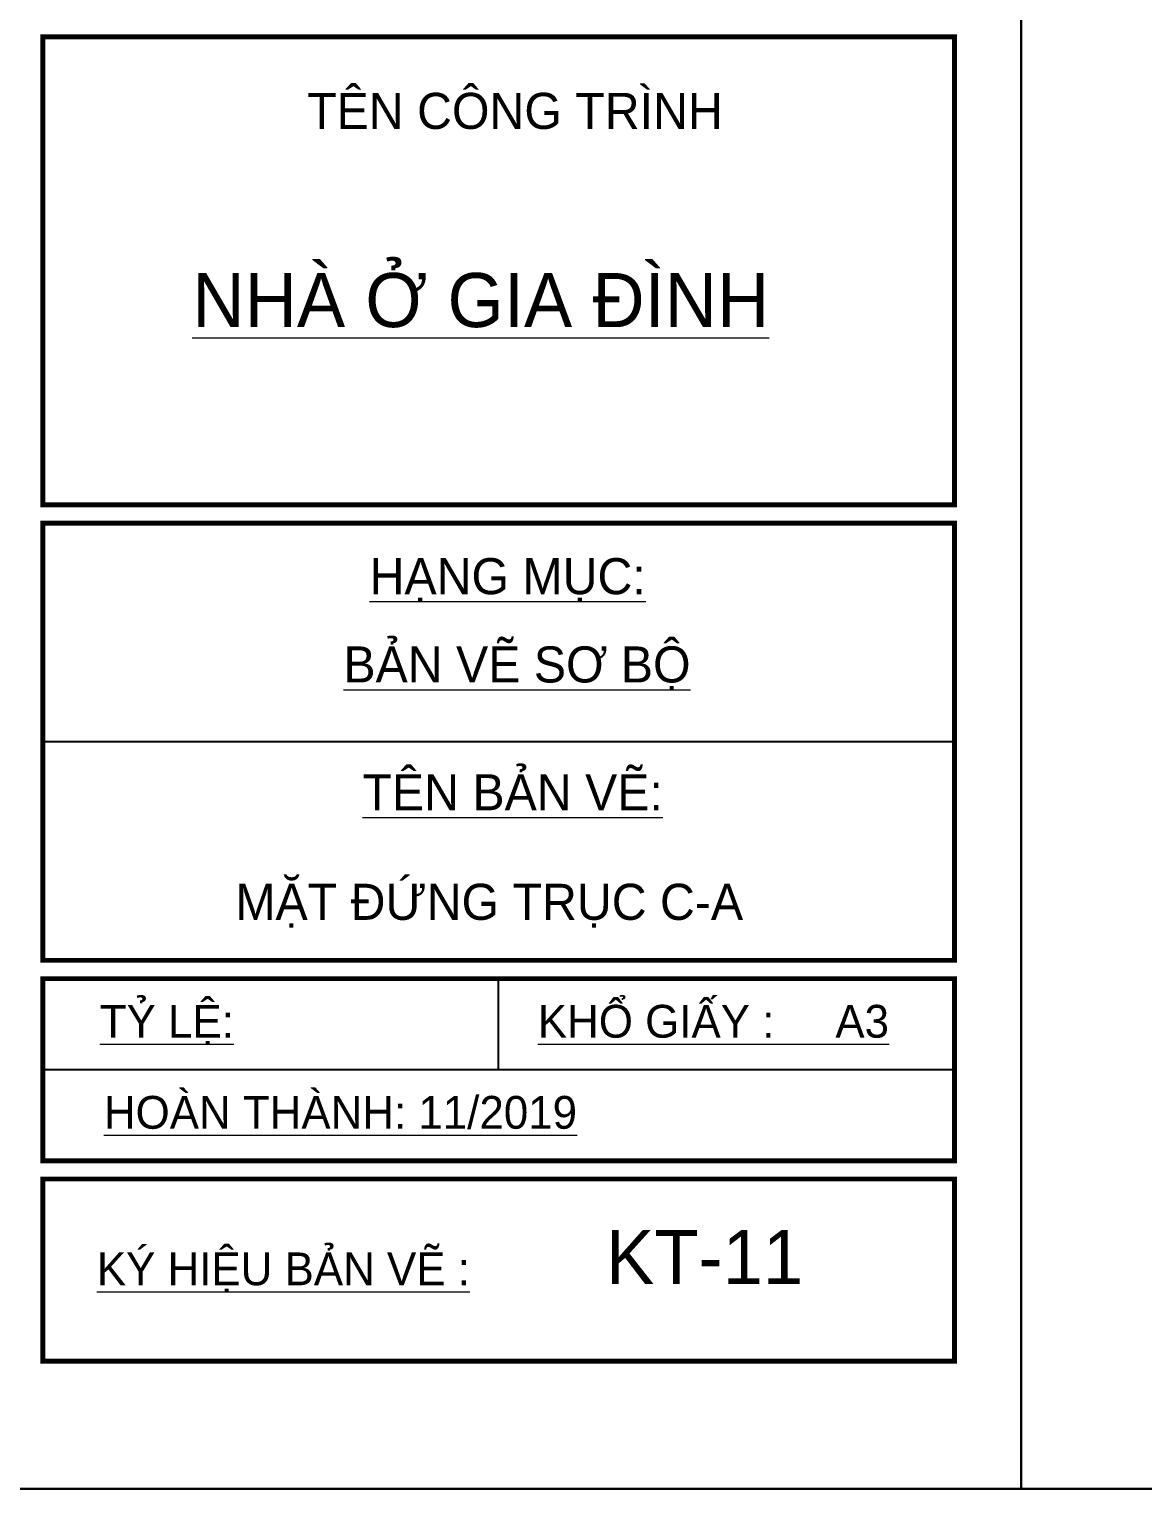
# Model space of a CAD drawing. Header units: inches. Extents: x 274208 to 641690, y -81912 to 129129.
# Drawn here: x 487400 to 490454, y 63570 to 67575 of the extents above; entities that cross this region are included whole.
import ezdxf
from ezdxf.enums import TextEntityAlignment as Align

# ---------------------------------------------------------------- set-up
doc = ezdxf.new("R2010")
doc.units = ezdxf.units.IN
doc.header["$MEASUREMENT"] = 0
for name, color, linetype, lineweight in [('05.Text', 253, 'Continuous', 18), ('11.Khung bo', 32, 'Continuous', 50), ('12.Khung', 36, 'Continuous', 25)]:
    doc.layers.add(name, color=color, linetype=linetype, lineweight=lineweight)
doc.layers.add('Tpl_Bound', color=1, linetype='Continuous', plot=False)
doc.styles.add('VnAvantH', font='')
doc.styles.get('VnAvantH').set_extended_font_data('.VnAvantH')

# ---------------------------------------------------------------- blocks, each defined once
blk = doc.blocks.new('100')
at = {"layer": '11.Khung bo', "const_width": 26.7}
for points in [[(1896212.6, -940539.9), (1901212.6, -940539.9), (1901212.6, -937971), (1896212.6, -937971)], [(1896212.6, -943039.8), (1901212.6, -943039.8), (1901212.6, -940639.9), (1896212.6, -940639.9)], [(1896212.6, -944139.8), (1901212.6, -944139.8), (1901212.6, -943139.8), (1896212.6, -943139.8)], [(1896212.6, -945239.8), (1901212.6, -945239.8), (1901212.6, -944239.8), (1896212.6, -944239.8)]]:
    blk.add_lwpolyline(points, close=True, dxfattribs=at)
at = {"layer": '12.Khung'}
for p, q in [((1901212.6, -941839.8), (1896212.6, -941839.8)), ((1898712.6, -943639.8), (1898712.6, -943139.8)), ((1901212.6, -943639.8), (1896212.6, -943639.8))]:
    blk.add_line(p, q, dxfattribs=at)
at = {"layer": '12.Khung', "color": 1}
blk.add_lwpolyline([(1901579.2, -945939.8), (1901579.2, -916240.1), (1859579.6, -916240.1), (1859579.6, -945939.8)], close=True, dxfattribs=at)
at = {"layer": '05.Text', "style": 'VnAvantH'}
for s, height, p in [('tªn C¤NG TR×NH', 197.998, (1897662.2, -938476.8)), ('%%UNHµ ë GIA §×NH', 296.997, (1897032.4, -939564.4)), ('%%Uh¹ng môc:', 197.998, (1898004.7, -941030.4)), ('%%Ub¶n vÏ s¬ bé', 197.998, (1897861, -941514.7)), ('%%Utªn b¶n vÏ:', 197.998, (1897965.6, -942216.1)), ('%%Utû lÖ:', 180, (1896524.8, -943464.1)), ('%%UKHæ GIÊY :     A3', 179.998, (1898927.8, -943464.1)), ('%%Uhoµn thµnh: 11/2019', 179.998, (1896547.5, -943963.8)), ('%%Uký hiÖu b¶n vÏ :', 179.998, (1896508.5, -944822.8))]:
    blk.add_text(s, height=height, dxfattribs=at).set_placement(p)

msp = doc.modelspace()

# ---------------------------------------------------------------- linework, layer by layer
at = {"layer": 'Tpl_Bound', "color": 1}
for points in [[(469120.9, 63570.3), (469120.9, 78420.2), (490120.8, 78420.2), (490120.8, 63570.3)], [(490120.8, 63570.3), (490120.8, 78420.2), (511120.6, 78420.2), (511120.6, 63570.3)]]:
    msp.add_lwpolyline(points, close=True, dxfattribs=at)

# ---------------------------------------------------------------- block references
at = {"layer": '05.Text', "xscale": 0.5, "yscale": 0.5, "zscale": 0.5}
for p in [(-460668.9, 536540.2), (-439669.1, 536540.2)]:
    msp.add_blockref('100', p, dxfattribs=at)

# ---------------------------------------------------------------- texts
at = {"layer": '05.Text', "style": 'VnAvantH'}
for s, height, p in [('MÆT ®øng trôc c-a', 98.999, (489357.9, 65131.5)), ('KT-11', 148.5, (489522.7, 64132.1))]:
    msp.add_text(s, height=height, dxfattribs=at).set_placement(p, align=Align.RIGHT)

doc.saveas('drawing.dxf')
